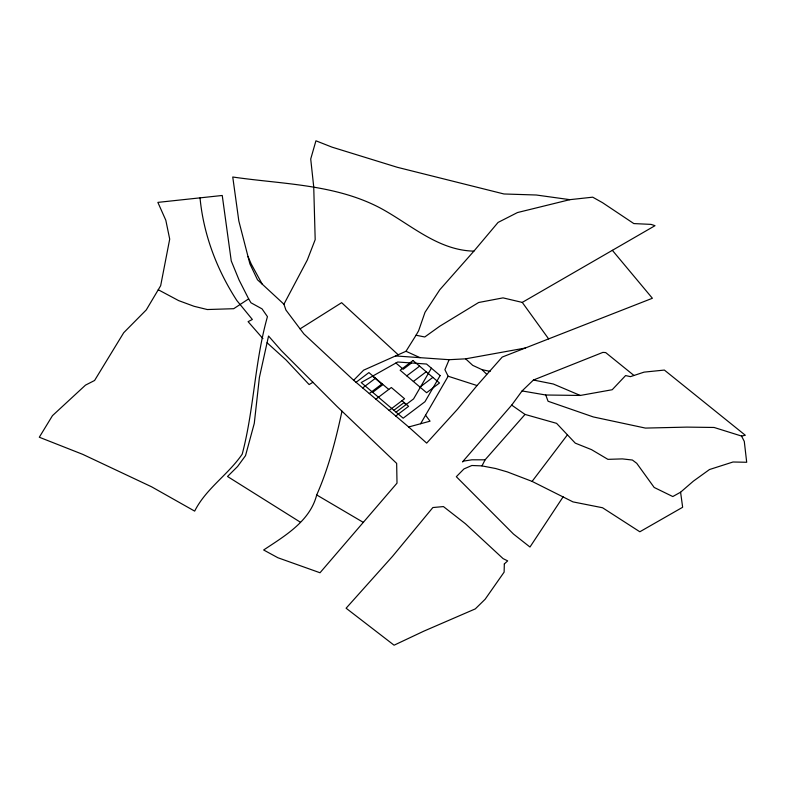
<?xml version="1.0" encoding="UTF-8"?>
<svg xmlns="http://www.w3.org/2000/svg" width="786" height="786" viewBox="0 0 786 786"><rect width="100%" height="100%" fill="white"/><g stroke="black" fill="none" stroke-linecap="round" stroke-linejoin="round"><path stroke-width="1.18" d="M341.979 411.166C335.848 439.757 328.577 468.073 316.699 494.944C309.998 521.305 284.768 535.924 263.644 549.984L277.9 557.746L320.01 572.758L397.009 483.135L396.655 463.396L337.007 406.431L281.319 350.605L268.547 336.035L259.4 377.427L254.281 423.369L245.527 455.644L237.569 466.52L227.518 476.493L300.281 522.14M525.264 348.041L465.626 358.829L449.12 359.703L444.905 369.725L448.167 376.239L477.043 385.553L502.215 357.06L652.39 298.267L612.363 250.331M563.14 496.811L529.97 547.027L513.464 534.038L456.332 476.699L463.966 468.928L471.865 465.499L481.975 465.892L485.09 459.82L525.028 414.428L556.586 423.349L575.264 443.137L591.504 449.631L607.902 459.348L622.374 458.896L632.406 460.036L636.748 463.318L654.178 487.458L672.787 496.546L680.588 492.203L693.37 481.15L709.503 469.527L733.004 462.001L746.7 462.266L744.283 441.388L741.522 436.053L714.091 427.466L686.885 427.112L645.404 428.085L593.322 416.944L548.068 401.253L545.749 395.004L522.071 390.937L511.696 405.114L462.512 461.883L464.015 461.038L471.885 459.8L485.09 459.82M283.923 304.202L307.287 260.048L315.186 239.651L313.732 186.95L310.716 159.008L315.933 140.802L332.006 147.139L397.294 167.29L503.954 193.975L536.258 195.007L569.87 199.664L592.703 197.178L602.528 202.68L633.83 223.578L651.005 224.383L655.023 225.68L522.258 302.404L503.02 297.874L478.654 302.502L439.846 326.17L424.764 336.978L416.04 335.239L405.989 351.283L363.623 370.177L353.651 380.267L303.897 333.932L285.917 310.028L283.923 304.202L257.494 279.777L249.899 263.86L238.836 221.004L232.754 177.007C282.105 184.219 334.296 184.071 379.55 207.651C410.046 223.843 437.497 250.361 473.899 251.137L498.069 222.428L517.483 212.544L569.87 199.664M416.04 335.239L418.604 330.788L425.01 312.317L439.777 289.769L473.899 251.137M431.406 368.182L413.583 398.895L396.046 412.139M420.598 423.752L448.167 376.239M481.975 465.892L495.632 468.515L507.284 471.895L532.093 481.396L567.433 434.835M477.043 385.553L457.393 409.368L426.67 443.127L408.671 426.985L353.651 380.267M522.071 390.937L533.429 380.031L602.872 352.393L605.682 352.58L633.978 375.472M356.048 382.31L368.909 372.593L388.765 389.453M362.67 387.93L375.521 378.213M369.292 393.55L382.143 383.833M372.692 392.312L382.674 384.776L372.544 376.18M411.51 362.985L403.238 369.243L395.918 363.024M375.905 399.17L391.33 387.508L404.574 398.748L389.149 410.41M406.755 375.855L419.616 366.148M413.377 381.475L426.228 371.768M419.999 387.095L432.85 377.388M393.874 410.292L403.847 402.756L406.018 404.603M395.761 416.03L408.622 406.313L402 400.693M248.651 298.886L250.97 302.777L262.043 308.878L267.446 316.65C254.684 361.707 254.114 409.025 242.216 454.151C228.176 474.724 206.099 488.43 194.663 511.116L151.59 486.799L82.776 454.367L39.3 437.232L52.456 415.666L85.507 385.12L94.585 380.483L123.716 332.714L146.284 309.9L160.668 285.701L169.707 239.111L165.817 220.257L157.868 202.385L222.242 195.478L231.251 260.923L239.062 279.983L248.651 298.886L233.697 308.702L207.298 309.537L194.054 306.294L178.638 300.606L158.261 289.749M300.085 328.862L341.625 302.689L398.188 354.761M312.926 382.281L309.134 384.57L286.084 359.988L267.063 342.745M408.671 426.985L430.06 421.178L425.55 415.205M741.522 436.053L745.334 435.267L664.367 370.068L644.068 372.132L630.441 376.651L625.597 375.561L612.215 389.728L580.274 395.456L545.749 395.004M395.535 355.94L449.12 359.703M533.429 380.031L553.315 384.01L580.274 395.456M465.626 358.829L472.71 365.352L482.093 369.675L490.159 371.395M420.058 357.669L405.989 351.283M532.093 481.396L572.984 501.89L602.538 507.746L639.833 531.778L682.651 507.265L680.588 492.203M316.699 494.944L363.496 522.493M511.696 405.114L525.028 414.428M482.093 369.675L486.662 374.264M262.937 338.619L248.091 321.661L252.355 319.48L236.832 300.517A314.646 248.956 10.9 0 1 214.873 258.28A314.056 248.484 10.9 0 1 200.175 199.379L200.076 197.856M522.258 302.404L548.628 338.894M262.2 284.129L251.147 263.86L248.003 256.511M504.327 563.926L504.121 572.129L485.139 599.256L475.294 608.895L423.851 631.148L394.081 645.198L346.105 608.217L392.558 556.301L432.87 507.54L443.432 506.577L465.45 523.761L503.079 558.62L507.677 560.88L504.327 563.926M440.131 375.59L424.961 401.725L403.169 418.191L361.206 382.556L397.706 362.012L426.533 364.036L440.131 375.59M412.994 360.528L400.143 370.235L426.611 392.715L439.472 383.008L412.994 360.528"/></g></svg>
